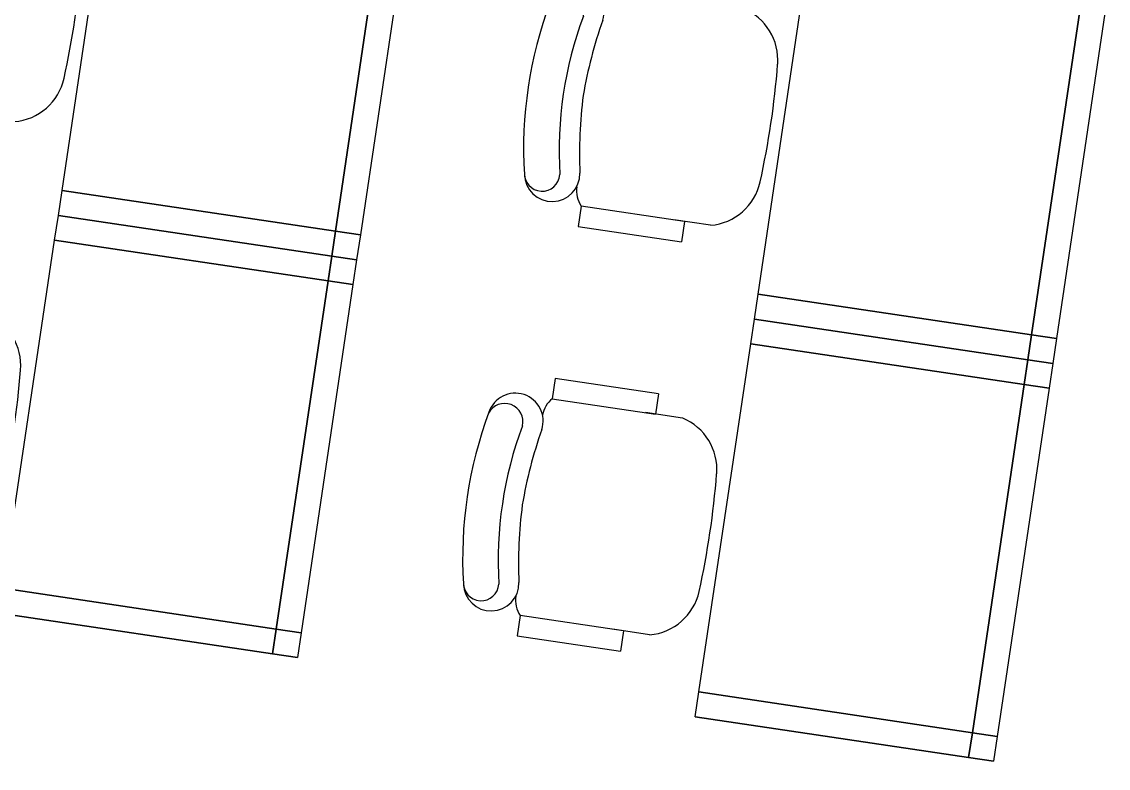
# Model space of a CAD drawing. Header units: millimetres. Extents: x 338 to 506, y 179 to 335.
# Drawn here: x 434.08 to 436.242, y 290.956 to 292.441 of the extents above; entities that cross this region are included whole.
import ezdxf

# ---------------------------------------------------------------- set-up
doc = ezdxf.new("R2010")
doc.units = ezdxf.units.MM
doc.layers.add('MUROS', color=32, linetype='Continuous')
doc.layers.add('PUPITRES', color=8, linetype='Continuous')

# ---------------------------------------------------------------- blocks, each defined once
blk = doc.blocks.new('*X190')
at = {"color": 0}
for p, q in [((2955.2613, 1969.7649), (2955.3613, 1969.8649)), ((2955.2613, 1969.6302), (2955.3613, 1969.7302)), ((2955.2613, 1969.4955), (2955.3613, 1969.5955)), ((2955.2613, 1969.3608), (2955.3613, 1969.4608)), ((2955.2613, 1969.2261), (2955.3613, 1969.3261)), ((2955.2613, 1969.0913), (2955.3613, 1969.1913)), ((2955.2613, 1968.9566), (2955.3613, 1969.0566)), ((2955.2613, 1968.8219), (2955.3613, 1968.9219)), ((2955.2613, 1968.6872), (2955.3613, 1968.7872)), ((2955.2613, 1968.5525), (2955.3613, 1968.6525)), ((2955.2613, 1968.4178), (2955.3613, 1968.5178)), ((2955.2613, 1968.2831), (2955.3613, 1968.3831)), ((2955.2895, 1968.1766), (2955.3613, 1968.2484))]:
    blk.add_line(p, q, dxfattribs=at)
blk = doc.blocks.new('V7_B10')
at = {"layer": 'MUROS', "linetype": 'Continuous'}
blk.add_blockref('*X190', (0, 0), dxfattribs=at)
blk = doc.blocks.new('V7_B10-')
at = {"color": 32}
blk.add_blockref('V7_B10', (0, 0), dxfattribs=at)
blk = doc.blocks.new('SILLA-AULA')
at = {"layer": 'PUPITRES'}
for p, q in [((-0.3089, 0.1635), (-0.3089, 0.0888)), ((0.1271, 0.1618), (0.1271, 0.0881)), ((-0.3498, 0.1091), (-0.3498, -0.0987)), ((-0.3498, 0.1091), (-0.3089, 0.1091)), ((-0.3089, -0.0987), (-0.3089, 0.1091)), ((0.1269, 0.1096), (0.168, 0.1096)), ((0.1271, 0.1088), (0.1271, -0.0982)), ((0.168, -0.0982), (0.168, 0.1096)), ((-0.3498, -0.0987), (-0.3089, -0.0987)), ((0.1271, -0.0982), (0.168, -0.0982))]:
    blk.add_line(p, q, dxfattribs=at)
for centre, radius, start, end in [((-0.2016, 0.1365), 0.1106, 94.0766, 165.8334), ((-0.0911, -1.4149), 1.6658, 85.9234, 94.0766), ((0.0195, 0.1365), 0.1106, 13.2566, 85.9234), ((-0.2715, -0.0584), 0.0549, 227.1618, 267.5717), ((0.0898, -0.0579), 0.0549, 270.7226, 312.8382), ((-0.2542, -0.1649), 0.0553, 80.2478, 260.1012), ((-0.0727, 0.7859), 0.9127, 259.1286, 268.8433), ((-0.1095, 0.7859), 0.9127, 271.1567, 280.8714), ((0.072, -0.1649), 0.0553, 279.8988, 99.7522), ((-0.2498, -0.1856), 0.0362, 85.0872, 250.3213), ((-0.0876, 0.6001), 0.7663, 258.0112, 281.9888), ((0.0746, -0.1846), 0.0352, 274.9128, 94.9128), ((-0.0911, 0.5988), 0.8362, 258.0899, 281.9101)]:
    blk.add_arc(centre, radius, start, end, dxfattribs=at)
blk = doc.blocks.new('*U152')
at = {"layer": 'PUPITRES'}
for p, q in [((1.75, -0.14972), (2.45, -0.14972)), ((2.45, -0.14972), (2.45, -0.19972)), ((2.45, -0.19972), (2.45, -0.14972)), ((2.45, -0.14972), (2.5, -0.14972)), ((2.5, -0.19972), (2.5, -0.14972)), ((2.5, -0.14972), (2.55, -0.14972)), ((2.5, -0.19972), (2.5, -0.14972)), ((2.5, -0.14972), (2.5, -0.19972)), ((2.55, -0.14972), (2.55, -0.19972)), ((2.55, -0.19972), (2.55, -0.14972)), ((2.55, -0.14972), (3.25, -0.14972)), ((3.25, -0.14972), (3.25, -0.19972)), ((3.25, -0.19972), (3.25, -0.14972)), ((3.25, -0.14972), (3.3, -0.14972)), ((3.3, -0.19972), (3.3, -0.14972)), ((3.3, -0.14972), (3.3, -0.19972)), ((2.45, -0.19972), (1.75, -0.19972)), ((1.75, -0.19972), (2.45, -0.19972)), ((2.45, -0.74972), (2.45, -0.19972)), ((2.45, -0.19972), (2.5, -0.19972)), ((2.5, -0.19972), (2.45, -0.19972)), ((2.45, -0.19972), (2.45, -0.74972)), ((2.5, -0.74972), (2.5, -0.19972)), ((2.5, -0.19972), (2.55, -0.19972)), ((2.55, -0.19972), (2.5, -0.19972)), ((2.5, -0.74972), (2.5, -0.19972)), ((2.5, -0.19972), (2.5, -0.74972)), ((2.55, -0.19972), (2.55, -0.74972)), ((3.25, -0.19972), (2.55, -0.19972)), ((2.55, -0.74972), (2.55, -0.19972)), ((2.55, -0.19972), (3.25, -0.19972)), ((3.25, -0.74972), (3.25, -0.19972)), ((3.25, -0.19972), (3.3, -0.19972)), ((3.3, -0.19972), (3.25, -0.19972)), ((3.25, -0.19972), (3.25, -0.74972)), ((3.3, -0.74972), (3.3, -0.19972)), ((3.3, -0.19972), (3.3, -0.74972)), ((2.45, -0.74972), (1.75, -0.74972)), ((2.5, -0.74972), (2.45, -0.74972)), ((2.55, -0.74972), (2.5, -0.74972)), ((3.25, -0.74972), (2.55, -0.74972)), ((3.3, -0.74972), (3.25, -0.74972))]:
    blk.add_line(p, q, dxfattribs=at)
at = {"layer": 'MUROS'}
for p in [(2.20139, -1.02539), (3.02485, -1.02539)]:
    blk.add_blockref('SILLA-AULA', p, dxfattribs=at)
blk = doc.blocks.new('*U153')
at = {"layer": 'MUROS', "color": 0, "linetype": 'ByBlock'}
for p in [(0, -2.8), (0, -4.2)]:
    blk.add_blockref('*U152', p, dxfattribs=at)
blk = doc.blocks.new('*U154')
at = {"layer": 'MUROS'}
blk.add_blockref('*U153', (3.31529, 5.63845), dxfattribs=at)
blk = doc.blocks.new('A$C7152A42C')
at = {"color": 32}
blk.add_blockref('V7_B10-', (-2841.36643, -1900.60762), dxfattribs=at)
at = {"layer": 'MUROS', "rotation": 180}
blk.add_blockref('*U154', (120.98289, 68.99129), dxfattribs=at)

msp = doc.modelspace()

# ---------------------------------------------------------------- block references
at = {"layer": 'MUROS', "color": 32, "rotation": 81.53046525965426}
msp.add_blockref('A$C7152A42C', (484.7482, 168.0844), dxfattribs=at)

doc.saveas('drawing.dxf')
